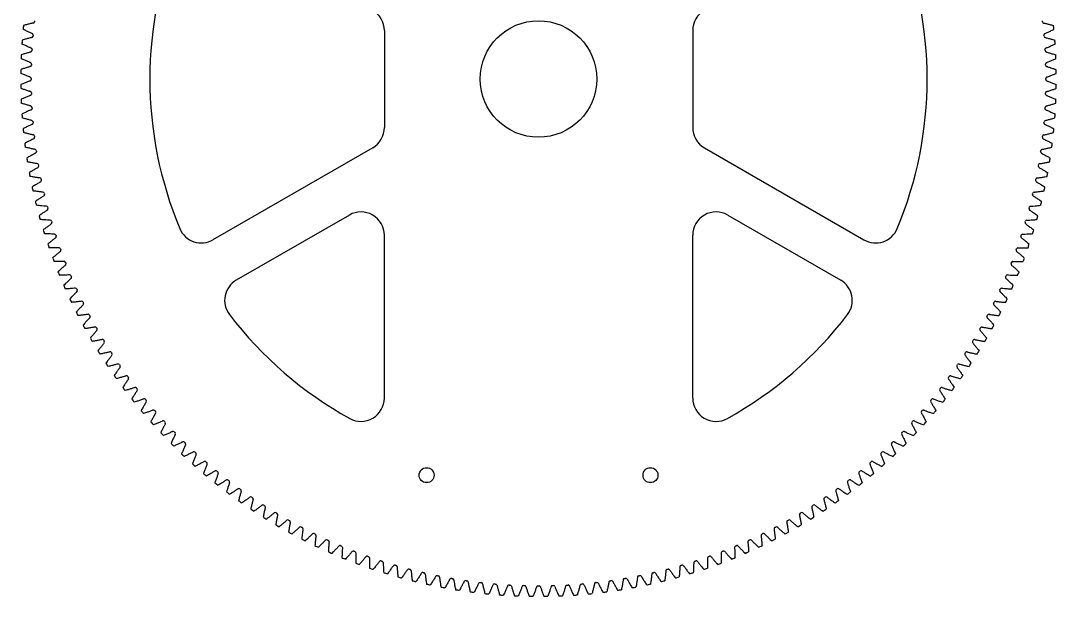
# Model space of a CAD drawing. Extents: x 12 to 499, y -233 to 254.
# Drawn here: x 261.3 to 483.3, y -233.2 to -109.7 of the extents above; entities that cross this region are included whole.
import ezdxf

# ---------------------------------------------------------------- set-up
doc = ezdxf.new("R2010")
doc.units = 0
doc.header["$LTSCALE"] = 12.7
doc.layers.add('VISIBLE', color=7, linetype='CONTINUOUS')

msp = doc.modelspace()

# ---------------------------------------------------------------- linework, layer by layer
at = {"layer": 'VISIBLE'}
for p, q in [((339.26, -111.82), (339.26, -132.66)), ((405.36, -111.82), (405.36, -132.66)), ((336.76, -136.99), (302.53, -156.75)), ((407.86, -136.99), (442.08, -156.75)), ((331.76, -151.42), (307.53, -165.41)), ((412.86, -151.42), (437.08, -165.41)), ((339.26, -190.7), (339.26, -155.75)), ((405.36, -190.7), (405.36, -155.75))]:
    msp.add_line(p, q, dxfattribs=at)
for centre, radius in [((372.31, -122.24), 12.5), ((348.31, -207.24), 1.6), ((396.31, -207.24), 1.6)]:
    msp.add_circle(centre, radius, dxfattribs=at)
for centre, radius, start, end in [((372.31, -122.24), 83.32, 157.3353, 202.6647), ((372.31, -122.24), 83.32, 337.3353, 22.6647), ((334.26, -111.82), 5, 0, 60), ((410.36, -111.82), 5, 120, 180), ((372.31, -122.24), 111, 174.06, 174.4855), ((263.93, -109.92), 0.322, 282.1301, 353.5151), ((372.31, -122.24), 108.75, 173.394, 173.5151), ((372.31, -122.24), 108.75, 6.4849, 6.606), ((480.68, -109.92), 0.322, 186.4849, 257.8699), ((372.31, -122.24), 111, 5.5145, 5.94), ((263.63, -113.02), 0.322, 283.7664, 355.1514), ((263.65, -112.79), 0.322, 355.0304, 66.4154), ((372.31, -122.24), 108.75, 175.0304, 175.1514), ((480.97, -112.79), 0.322, 113.5846, 184.9696), ((372.31, -122.24), 108.75, 4.8486, 4.9696), ((480.99, -113.02), 0.322, 184.8486, 256.2336), ((372.31, -122.24), 111, 175.6963, 176.1219), ((372.31, -122.24), 111, 3.8781, 4.3037), ((372.31, -122.24), 111, 177.3327, 177.7582), ((263.41, -116.13), 0.322, 285.4028, 356.7878), ((263.42, -115.9), 0.322, 356.6667, 68.0518), ((372.31, -122.24), 108.75, 176.6667, 176.7878), ((481.19, -115.9), 0.322, 111.9482, 183.3333), ((372.31, -122.24), 108.75, 3.2122, 3.3333), ((481.21, -116.13), 0.322, 183.2122, 254.5972), ((372.31, -122.24), 111, 2.2418, 2.6673), ((263.28, -119.24), 0.322, 287.0391, 358.4242), ((263.28, -119.01), 0.322, 358.3031, 69.6881), ((372.31, -122.24), 108.75, 178.3031, 178.4242), ((481.33, -119.01), 0.322, 110.3119, 181.6969), ((372.31, -122.24), 108.75, 1.5758, 1.6969), ((481.34, -119.24), 0.322, 181.5758, 252.9609), ((372.31, -122.24), 111, 178.9691, 179.3946), ((263.24, -122.12), 0.322, 359.9395, 71.3245), ((481.38, -122.12), 0.322, 108.6755, 180.0605), ((372.31, -122.24), 111, 0.6054, 1.0309), ((372.31, -122.24), 111, 180.6054, 181.0309), ((263.24, -122.35), 0.322, 288.6755, 0.0605), ((372.31, -122.24), 108.75, 179.9395, 180.0605), ((372.31, -122.24), 108.75, 359.9395, 0.0605), ((481.38, -122.35), 0.322, 179.9395, 251.3245), ((372.31, -122.24), 111, 358.9691, 359.3946), ((263.28, -125.24), 0.322, 1.5758, 72.9609), ((263.28, -125.47), 0.322, 290.3119, 1.6969), ((372.31, -122.24), 108.75, 181.5758, 181.6969), ((372.31, -122.24), 108.75, 358.3031, 358.4242), ((481.33, -125.47), 0.322, 178.3031, 249.6881), ((481.34, -125.24), 0.322, 107.0391, 178.4242), ((372.31, -122.24), 111, 182.2418, 182.6673), ((263.41, -128.35), 0.322, 3.2122, 74.5972), ((263.42, -128.58), 0.322, 291.9482, 3.3333), ((372.31, -122.24), 108.75, 183.2122, 183.3333), ((372.31, -122.24), 108.75, 356.6667, 356.7878), ((481.19, -128.58), 0.322, 176.6667, 248.0518), ((481.21, -128.35), 0.322, 105.4028, 176.7878), ((372.31, -122.24), 111, 357.3327, 357.7582), ((372.31, -122.24), 111, 183.8781, 184.3037), ((372.31, -122.24), 111, 355.6963, 356.1219), ((372.31, -122.24), 111, 185.5145, 185.94), ((263.63, -131.46), 0.322, 4.8486, 76.2336), ((263.65, -131.69), 0.322, 293.5846, 4.9696), ((372.31, -122.24), 108.75, 184.8486, 184.9696), ((334.26, -132.66), 5, 300, 0), ((410.36, -132.66), 5, 180, 240), ((372.31, -122.24), 108.75, 355.0304, 355.1514), ((480.97, -131.69), 0.322, 175.0304, 246.4154), ((480.99, -131.46), 0.322, 103.7664, 175.1514), ((372.31, -122.24), 111, 354.06, 354.4855), ((263.93, -134.56), 0.322, 6.4849, 77.8699), ((263.96, -134.79), 0.322, 295.221, 6.606), ((372.31, -122.24), 108.75, 186.4849, 186.606), ((372.31, -122.24), 108.75, 353.394, 353.5151), ((480.65, -134.79), 0.322, 173.394, 244.779), ((480.68, -134.56), 0.322, 102.1301, 173.5151), ((372.31, -122.24), 111, 187.1509, 187.5764), ((264.33, -137.65), 0.322, 8.1213, 79.5063), ((372.31, -122.24), 108.75, 188.1213, 188.2423), ((372.31, -122.24), 108.75, 351.7577, 351.8787), ((480.28, -137.65), 0.322, 100.4937, 171.8787), ((372.31, -122.24), 111, 352.4236, 352.8491), ((372.31, -122.24), 111, 188.7872, 189.2128), ((264.36, -137.87), 0.322, 296.8573, 8.2423), ((480.25, -137.87), 0.322, 171.7577, 243.1427), ((372.31, -122.24), 111, 350.7872, 351.2128), ((264.81, -140.72), 0.322, 9.7577, 81.1427), ((264.85, -140.95), 0.322, 298.4937, 9.8787), ((372.31, -122.24), 108.75, 189.7577, 189.8787), ((372.31, -122.24), 108.75, 350.1213, 350.2423), ((479.76, -140.95), 0.322, 170.1213, 241.5063), ((479.8, -140.72), 0.322, 98.8573, 170.2423), ((372.31, -122.24), 111, 190.4236, 190.8491), ((265.38, -143.79), 0.322, 11.394, 82.779), ((265.43, -144.01), 0.322, 300.1301, 11.5151), ((372.31, -122.24), 108.75, 191.394, 191.5151), ((479.18, -144.01), 0.322, 168.4849, 239.8699), ((372.31, -122.24), 108.75, 348.4849, 348.606), ((479.23, -143.79), 0.322, 97.221, 168.606), ((372.31, -122.24), 111, 349.1509, 349.5764), ((372.31, -122.24), 111, 192.06, 192.4855), ((266.04, -146.83), 0.322, 13.0304, 84.4154), ((478.57, -146.83), 0.322, 95.5846, 166.9696), ((372.31, -122.24), 111, 347.5145, 347.94), ((372.31, -122.24), 111, 193.6963, 194.1219), ((266.1, -147.05), 0.322, 301.7664, 13.1514), ((372.31, -122.24), 108.75, 193.0304, 193.1514), ((372.31, -122.24), 108.75, 346.8486, 346.9696), ((478.52, -147.05), 0.322, 166.8486, 238.2336), ((372.31, -122.24), 111, 345.8781, 346.3037), ((266.79, -149.85), 0.322, 14.6667, 86.0518), ((266.85, -150.08), 0.322, 303.4028, 14.7878), ((372.31, -122.24), 108.75, 194.6667, 194.7878), ((334.26, -155.75), 5, 0, 120), ((410.36, -155.75), 5, 60, 180), ((477.77, -150.08), 0.322, 165.2122, 236.5972), ((372.31, -122.24), 108.75, 345.2122, 345.3333), ((477.82, -149.85), 0.322, 93.9482, 165.3333), ((372.31, -122.24), 111, 195.3327, 195.7582), ((267.62, -152.86), 0.322, 16.3031, 87.6881), ((267.69, -153.08), 0.322, 305.0391, 16.4242), ((372.31, -122.24), 108.75, 196.3031, 196.4242), ((476.93, -153.08), 0.322, 163.5758, 234.9609), ((372.31, -122.24), 108.75, 343.5758, 343.6969), ((476.99, -152.86), 0.322, 92.3119, 163.6969), ((372.31, -122.24), 111, 344.2418, 344.6673), ((372.31, -122.24), 111, 196.9691, 197.3946), ((300.03, -152.42), 5, 202.6647, 300), ((444.58, -152.42), 5, 240, 337.3353), ((372.31, -122.24), 111, 342.6054, 343.0309), ((268.54, -155.83), 0.322, 17.9395, 89.3245), ((268.61, -156.05), 0.322, 306.6755, 18.0605), ((372.31, -122.24), 108.75, 197.9395, 198.0605), ((476, -156.05), 0.322, 161.9395, 233.3245), ((372.31, -122.24), 108.75, 341.9395, 342.0605), ((476.08, -155.83), 0.322, 90.6755, 162.0605), ((372.31, -122.24), 111, 198.6054, 199.0309), ((269.54, -158.78), 0.322, 19.5758, 90.9609), ((269.62, -159), 0.322, 308.3119, 19.6969), ((372.31, -122.24), 108.75, 199.5758, 199.6969), ((475, -159), 0.322, 160.3031, 231.6881), ((372.31, -122.24), 108.75, 340.3031, 340.4242), ((475.07, -158.78), 0.322, 89.0391, 160.4242), ((372.31, -122.24), 111, 340.9691, 341.3946), ((372.31, -122.24), 111, 200.2418, 200.6673), ((270.63, -161.7), 0.322, 21.2122, 92.5972), ((372.31, -122.24), 108.75, 201.2122, 201.3333), ((270.71, -161.92), 0.322, 309.9482, 21.3333), ((473.91, -161.92), 0.322, 158.6667, 230.0518), ((372.31, -122.24), 108.75, 338.6667, 338.7878), ((473.99, -161.7), 0.322, 87.4028, 158.7878), ((372.31, -122.24), 111, 339.3327, 339.7582), ((372.31, -122.24), 111, 201.8781, 202.3037), ((271.79, -164.59), 0.322, 22.8486, 94.2336), ((472.82, -164.59), 0.322, 85.7664, 157.1514), ((372.31, -122.24), 111, 337.6963, 338.1219), ((372.31, -122.24), 108.75, 202.8486, 202.9696), ((271.88, -164.8), 0.322, 311.5846, 22.9696), ((310.03, -169.74), 5, 120, 217.3353), ((434.58, -169.74), 5, 322.6647, 60), ((472.73, -164.8), 0.322, 157.0304, 228.4154), ((372.31, -122.24), 108.75, 337.0304, 337.1514), ((372.31, -122.24), 111, 203.5145, 203.94), ((273.04, -167.44), 0.322, 24.4849, 95.8699), ((372.31, -122.24), 108.75, 204.4849, 204.606), ((273.14, -167.65), 0.322, 313.221, 24.606), ((471.47, -167.65), 0.322, 155.394, 226.779), ((372.31, -122.24), 108.75, 335.394, 335.5151), ((471.57, -167.44), 0.322, 84.1301, 155.5151), ((372.31, -122.24), 111, 336.06, 336.4855), ((372.31, -122.24), 111, 205.1509, 205.5764), ((274.38, -170.26), 0.322, 26.1213, 97.5063), ((372.31, -122.24), 108.75, 206.1213, 206.2423), ((274.48, -170.47), 0.322, 314.8573, 26.2423), ((470.14, -170.47), 0.322, 153.7577, 225.1427), ((372.31, -122.24), 108.75, 333.7577, 333.8787), ((470.24, -170.26), 0.322, 82.4937, 153.8787), ((372.31, -122.24), 111, 334.4236, 334.8491), ((372.31, -122.24), 111, 206.7872, 207.2128), ((275.79, -173.04), 0.322, 27.7577, 99.1427), ((372.31, -122.24), 108.75, 207.7577, 207.8787), ((275.89, -173.24), 0.322, 316.4937, 27.8787), ((372.31, -122.24), 83.32, 217.3353, 240.9346), ((372.31, -122.24), 83.32, 299.0654, 322.6647), ((468.72, -173.24), 0.322, 152.1213, 223.5063), ((372.31, -122.24), 108.75, 332.1213, 332.2423), ((468.83, -173.04), 0.322, 80.8573, 152.2423), ((372.31, -122.24), 111, 332.7872, 333.2128), ((372.31, -122.24), 111, 208.4236, 208.8491), ((372.31, -122.24), 111, 331.1509, 331.5764), ((277.28, -175.77), 0.322, 29.394, 100.779), ((372.31, -122.24), 108.75, 209.394, 209.5151), ((277.39, -175.97), 0.322, 318.1301, 29.5151), ((467.22, -175.97), 0.322, 150.4849, 221.8699), ((372.31, -122.24), 108.75, 330.4849, 330.606), ((467.34, -175.77), 0.322, 79.221, 150.606), ((372.31, -122.24), 111, 210.06, 210.4855), ((278.84, -178.46), 0.322, 31.0304, 102.4154), ((372.31, -122.24), 108.75, 211.0304, 211.1514), ((278.96, -178.66), 0.322, 319.7664, 31.1514), ((465.65, -178.66), 0.322, 148.8486, 220.2336), ((372.31, -122.24), 108.75, 328.8486, 328.9696), ((465.77, -178.46), 0.322, 77.5846, 148.9696), ((372.31, -122.24), 111, 329.5145, 329.94), ((372.31, -122.24), 111, 211.6963, 212.1219), ((280.49, -181.11), 0.322, 32.6667, 104.0518), ((372.31, -122.24), 108.75, 212.6667, 212.7878), ((280.61, -181.3), 0.322, 321.4028, 32.7878), ((464, -181.3), 0.322, 147.2122, 218.5972), ((372.31, -122.24), 108.75, 327.2122, 327.3333), ((464.13, -181.11), 0.322, 75.9482, 147.3333), ((372.31, -122.24), 111, 327.8781, 328.3037), ((372.31, -122.24), 111, 213.3327, 213.7582), ((282.21, -183.71), 0.322, 34.3031, 105.6881), ((372.31, -122.24), 108.75, 214.3031, 214.4242), ((282.34, -183.9), 0.322, 323.0391, 34.4242), ((462.28, -183.9), 0.322, 145.5758, 216.9609), ((372.31, -122.24), 108.75, 325.5758, 325.6969), ((462.41, -183.71), 0.322, 74.3119, 145.6969), ((372.31, -122.24), 111, 326.2418, 326.6673), ((372.31, -122.24), 111, 214.9691, 215.3946), ((284, -186.25), 0.322, 35.9395, 107.3245), ((372.31, -122.24), 108.75, 215.9395, 216.0605), ((284.13, -186.44), 0.322, 324.6755, 36.0605), ((460.48, -186.44), 0.322, 143.9395, 215.3245), ((372.31, -122.24), 108.75, 323.9395, 324.0605), ((460.62, -186.25), 0.322, 72.6755, 144.0605), ((372.31, -122.24), 111, 324.6054, 325.0309), ((372.31, -122.24), 111, 216.6054, 217.0309), ((285.86, -188.75), 0.322, 37.5758, 108.9609), ((372.31, -122.24), 108.75, 217.5758, 217.6969), ((372.31, -122.24), 108.75, 322.3031, 322.4242), ((458.75, -188.75), 0.322, 71.0391, 142.4242), ((372.31, -122.24), 111, 322.9691, 323.3946), ((286, -188.93), 0.322, 326.3119, 37.6969), ((287.8, -191.19), 0.322, 39.2122, 110.5972), ((334.26, -190.7), 5, 240.9346, 0), ((410.36, -190.7), 5, 180, 299.0654), ((456.82, -191.19), 0.322, 69.4028, 140.7878), ((458.61, -188.93), 0.322, 142.3031, 213.6881), ((372.31, -122.24), 111, 218.2418, 218.6673), ((372.31, -122.24), 108.75, 219.2122, 219.3333), ((287.94, -191.37), 0.322, 327.9482, 39.3333), ((456.67, -191.37), 0.322, 140.6667, 212.0518), ((372.31, -122.24), 108.75, 320.6667, 320.7878), ((372.31, -122.24), 111, 321.3327, 321.7582), ((372.31, -122.24), 111, 219.8781, 220.3037), ((289.8, -193.58), 0.322, 40.8486, 112.2336), ((372.31, -122.24), 108.75, 220.8486, 220.9696), ((289.95, -193.75), 0.322, 329.5846, 40.9696), ((454.66, -193.75), 0.322, 139.0304, 210.4154), ((372.31, -122.24), 108.75, 319.0304, 319.1514), ((454.81, -193.58), 0.322, 67.7664, 139.1514), ((372.31, -122.24), 111, 319.6963, 320.1219), ((372.31, -122.24), 111, 221.5145, 221.94), ((291.87, -195.9), 0.322, 42.4849, 113.8699), ((372.31, -122.24), 108.75, 222.4849, 222.606), ((292.03, -196.07), 0.322, 331.221, 42.606), ((452.59, -196.07), 0.322, 137.394, 208.779), ((372.31, -122.24), 108.75, 317.394, 317.5151), ((452.74, -195.9), 0.322, 66.1301, 137.5151), ((372.31, -122.24), 111, 318.06, 318.4855), ((372.31, -122.24), 111, 223.1509, 223.5764), ((294.01, -198.17), 0.322, 44.1213, 115.5063), ((372.31, -122.24), 108.75, 224.1213, 224.2423), ((294.17, -198.34), 0.322, 332.8573, 44.2423), ((450.45, -198.34), 0.322, 135.7577, 207.1427), ((372.31, -122.24), 108.75, 315.7577, 315.8787), ((450.61, -198.17), 0.322, 64.4937, 135.8787), ((372.31, -122.24), 111, 316.4236, 316.8491), ((372.31, -122.24), 111, 224.7872, 225.2128), ((296.21, -200.38), 0.322, 45.7577, 117.1427), ((372.31, -122.24), 108.75, 225.7577, 225.8787), ((296.37, -200.54), 0.322, 334.4937, 45.8787), ((448.24, -200.54), 0.322, 134.1213, 205.5063), ((372.31, -122.24), 108.75, 314.1213, 314.2423), ((448.41, -200.38), 0.322, 62.8573, 134.2423), ((372.31, -122.24), 111, 314.7872, 315.2128), ((372.31, -122.24), 111, 226.4236, 226.8491), ((298.47, -202.52), 0.322, 47.394, 118.779), ((372.31, -122.24), 108.75, 227.394, 227.5151), ((298.64, -202.67), 0.322, 336.1301, 47.5151), ((445.97, -202.67), 0.322, 132.4849, 203.8699), ((372.31, -122.24), 108.75, 312.4849, 312.606), ((446.14, -202.52), 0.322, 61.221, 132.606), ((372.31, -122.24), 111, 313.1509, 313.5764), ((372.31, -122.24), 111, 228.06, 228.4855), ((300.79, -204.59), 0.322, 49.0304, 120.4154), ((372.31, -122.24), 108.75, 229.0304, 229.1514), ((300.97, -204.74), 0.322, 337.7664, 49.1514), ((303.17, -206.6), 0.322, 50.6667, 122.0518), ((372.31, -122.24), 108.75, 230.6667, 230.7878), ((372.31, -122.24), 108.75, 309.2122, 309.3333), ((441.44, -206.6), 0.322, 57.9482, 129.3333), ((443.65, -204.74), 0.322, 130.8486, 202.2336), ((372.31, -122.24), 108.75, 310.8486, 310.9696), ((443.82, -204.59), 0.322, 59.5846, 130.9696), ((372.31, -122.24), 111, 311.5145, 311.94), ((372.31, -122.24), 111, 229.6963, 230.1219), ((303.35, -206.75), 0.322, 339.4028, 50.7878), ((305.61, -208.54), 0.322, 52.3031, 123.6881), ((372.31, -122.24), 108.75, 232.3031, 232.4242), ((305.79, -208.68), 0.322, 341.0391, 52.4242), ((438.82, -208.68), 0.322, 127.5758, 198.9609), ((372.31, -122.24), 108.75, 307.5758, 307.6969), ((439, -208.54), 0.322, 56.3119, 127.6969), ((441.26, -206.75), 0.322, 129.2122, 200.5972), ((372.31, -122.24), 111, 309.8781, 310.3037), ((372.31, -122.24), 111, 231.3327, 231.7582), ((372.31, -122.24), 111, 232.9691, 233.3946), ((308.1, -210.41), 0.322, 53.9395, 125.3245), ((372.31, -122.24), 108.75, 233.9395, 234.0605), ((308.29, -210.55), 0.322, 342.6755, 54.0605), ((436.32, -210.55), 0.322, 125.9395, 197.3245), ((372.31, -122.24), 108.75, 305.9395, 306.0605), ((436.51, -210.41), 0.322, 54.6755, 126.0605), ((372.31, -122.24), 111, 306.6054, 307.0309), ((372.31, -122.24), 111, 308.2418, 308.6673), ((372.31, -122.24), 111, 234.6054, 235.0309), ((310.65, -212.21), 0.322, 55.5758, 126.9609), ((372.31, -122.24), 108.75, 235.5758, 235.6969), ((310.84, -212.34), 0.322, 344.3119, 55.6969), ((433.78, -212.34), 0.322, 124.3031, 195.6881), ((372.31, -122.24), 108.75, 304.3031, 304.4242), ((433.97, -212.21), 0.322, 53.0391, 124.4242), ((372.31, -122.24), 111, 304.9691, 305.3946), ((372.31, -122.24), 111, 236.2418, 236.6673), ((313.24, -213.93), 0.322, 57.2122, 128.5972), ((372.31, -122.24), 108.75, 237.2122, 237.3333), ((313.44, -214.06), 0.322, 345.9482, 57.3333), ((315.88, -215.58), 0.322, 58.8486, 130.2336), ((372.31, -122.24), 108.75, 238.8486, 238.9696), ((372.31, -122.24), 108.75, 301.0304, 301.1514), ((428.73, -215.58), 0.322, 49.7664, 121.1514), ((431.18, -214.06), 0.322, 122.6667, 194.0518), ((372.31, -122.24), 108.75, 302.6667, 302.7878), ((431.37, -213.93), 0.322, 51.4028, 122.7878), ((372.31, -122.24), 111, 303.3327, 303.7582), ((372.31, -122.24), 111, 237.8781, 238.3037), ((316.08, -215.7), 0.322, 347.5846, 58.9696), ((318.57, -217.15), 0.322, 60.4849, 131.8699), ((372.31, -122.24), 108.75, 240.4849, 240.606), ((318.77, -217.27), 0.322, 349.221, 60.606), ((425.84, -217.27), 0.322, 119.394, 190.779), ((372.31, -122.24), 108.75, 299.394, 299.5151), ((426.04, -217.15), 0.322, 48.1301, 119.5151), ((428.53, -215.7), 0.322, 121.0304, 192.4154), ((372.31, -122.24), 111, 301.6963, 302.1219), ((372.31, -122.24), 111, 239.5145, 239.94), ((372.31, -122.24), 111, 241.1509, 241.5764), ((321.3, -218.65), 0.322, 62.1213, 133.5063), ((372.31, -122.24), 108.75, 242.1213, 242.2423), ((321.51, -218.76), 0.322, 350.8573, 62.2423), ((324.08, -220.07), 0.322, 63.7577, 135.1427), ((420.53, -220.07), 0.322, 44.8573, 116.2423), ((423.11, -218.76), 0.322, 117.7577, 189.1427), ((372.31, -122.24), 108.75, 297.7577, 297.8787), ((423.31, -218.65), 0.322, 46.4937, 117.8787), ((372.31, -122.24), 111, 298.4236, 298.8491), ((372.31, -122.24), 111, 300.06, 300.4855), ((372.31, -122.24), 111, 242.7872, 243.2128), ((372.31, -122.24), 108.75, 243.7577, 243.8787), ((324.29, -220.17), 0.322, 352.4937, 63.8787), ((326.89, -221.4), 0.322, 65.394, 136.779), ((372.31, -122.24), 108.75, 245.394, 245.5151), ((327.1, -221.5), 0.322, 354.1301, 65.5151), ((417.51, -221.5), 0.322, 114.4849, 185.8699), ((372.31, -122.24), 108.75, 294.4849, 294.606), ((417.72, -221.4), 0.322, 43.221, 114.606), ((420.33, -220.17), 0.322, 116.1213, 187.5063), ((372.31, -122.24), 108.75, 296.1213, 296.2423), ((372.31, -122.24), 111, 296.7872, 297.2128), ((372.31, -122.24), 111, 244.4236, 244.8491), ((372.31, -122.24), 111, 246.06, 246.4855), ((329.74, -222.66), 0.322, 67.0304, 138.4154), ((372.31, -122.24), 108.75, 247.0304, 247.1514), ((329.95, -222.75), 0.322, 355.7664, 67.1514), ((332.63, -223.84), 0.322, 68.6667, 140.0518), ((372.31, -122.24), 108.75, 248.6667, 248.7878), ((332.84, -223.92), 0.322, 357.4028, 68.7878), ((411.77, -223.92), 0.322, 111.2122, 182.5972), ((372.31, -122.24), 108.75, 291.2122, 291.3333), ((411.99, -223.84), 0.322, 39.9482, 111.3333), ((414.66, -222.75), 0.322, 112.8486, 184.2336), ((372.31, -122.24), 108.75, 292.8486, 292.9696), ((414.87, -222.66), 0.322, 41.5846, 112.9696), ((372.31, -122.24), 111, 293.5145, 293.94), ((372.31, -122.24), 111, 295.1509, 295.5764), ((372.31, -122.24), 111, 247.6963, 248.1219), ((372.31, -122.24), 111, 249.3327, 249.7582), ((335.54, -224.93), 0.322, 70.3031, 141.6881), ((372.31, -122.24), 108.75, 250.3031, 250.4242), ((335.76, -225), 0.322, 359.0391, 70.4242), ((338.49, -225.94), 0.322, 71.9395, 143.3245), ((372.31, -122.24), 108.75, 251.9395, 252.0605), ((338.71, -226.01), 0.322, 0.6755, 72.0605), ((405.9, -226.01), 0.322, 107.9395, 179.3245), ((372.31, -122.24), 108.75, 287.9395, 288.0605), ((406.12, -225.94), 0.322, 36.6755, 108.0605), ((408.85, -225), 0.322, 109.5758, 180.9609), ((372.31, -122.24), 108.75, 289.5758, 289.6969), ((409.07, -224.93), 0.322, 38.3119, 109.6969), ((372.31, -122.24), 111, 290.2418, 290.6673), ((372.31, -122.24), 111, 291.8781, 292.3037), ((372.31, -122.24), 111, 250.9691, 251.3946), ((372.31, -122.24), 111, 252.6054, 253.0309), ((341.47, -226.86), 0.322, 73.5758, 144.9609), ((372.31, -122.24), 108.75, 253.5758, 253.6969), ((341.69, -226.92), 0.322, 2.3119, 73.6969), ((344.47, -227.7), 0.322, 75.2122, 146.5972), ((372.31, -122.24), 108.75, 255.2122, 255.3333), ((344.69, -227.76), 0.322, 3.9482, 75.3333), ((347.49, -228.45), 0.322, 76.8486, 148.2336), ((372.31, -122.24), 108.75, 256.8486, 256.9696), ((347.71, -228.5), 0.322, 5.5846, 76.9696), ((396.9, -228.5), 0.322, 103.0304, 174.4154), ((372.31, -122.24), 108.75, 283.0304, 283.1514), ((397.12, -228.45), 0.322, 31.7664, 103.1514), ((399.92, -227.76), 0.322, 104.6667, 176.0518), ((372.31, -122.24), 108.75, 284.6667, 284.7878), ((400.15, -227.7), 0.322, 33.4028, 104.7878), ((402.93, -226.92), 0.322, 106.3031, 177.6881), ((372.31, -122.24), 108.75, 286.3031, 286.4242), ((403.15, -226.86), 0.322, 35.0391, 106.4242), ((372.31, -122.24), 111, 286.9691, 287.3946), ((372.31, -122.24), 111, 288.6054, 289.0309), ((372.31, -122.24), 111, 254.2418, 254.6673), ((372.31, -122.24), 111, 255.8781, 256.3037), ((372.31, -122.24), 111, 257.5145, 257.94), ((350.53, -229.11), 0.322, 78.4849, 149.8699), ((372.31, -122.24), 108.75, 258.4849, 258.606), ((350.76, -229.16), 0.322, 7.221, 78.606), ((353.59, -229.69), 0.322, 80.1213, 151.5063), ((372.31, -122.24), 108.75, 260.1213, 260.2423), ((353.82, -229.73), 0.322, 8.8573, 80.2423), ((356.67, -230.18), 0.322, 81.7577, 153.1427), ((372.31, -122.24), 108.75, 261.7577, 261.8787), ((356.9, -230.22), 0.322, 10.4937, 81.8787), ((359.76, -230.59), 0.322, 83.394, 154.779), ((372.31, -122.24), 108.75, 263.394, 263.5151), ((359.99, -230.61), 0.322, 12.1301, 83.5151), ((362.86, -230.9), 0.322, 85.0304, 156.4154), ((372.31, -122.24), 108.75, 265.0304, 265.1514), ((363.09, -230.92), 0.322, 13.7664, 85.1514), ((365.97, -231.12), 0.322, 86.6667, 158.0518), ((372.31, -122.24), 108.75, 266.6667, 266.7878), ((366.2, -231.14), 0.322, 15.4028, 86.7878), ((378.42, -231.14), 0.322, 93.2122, 164.5972), ((372.31, -122.24), 108.75, 273.2122, 273.3333), ((378.65, -231.12), 0.322, 21.9482, 93.3333), ((381.53, -230.92), 0.322, 94.8486, 166.2336), ((372.31, -122.24), 108.75, 274.8486, 274.9696), ((381.76, -230.9), 0.322, 23.5846, 94.9696), ((384.63, -230.61), 0.322, 96.4849, 167.8699), ((372.31, -122.24), 108.75, 276.4849, 276.606), ((384.85, -230.59), 0.322, 25.221, 96.606), ((387.72, -230.22), 0.322, 98.1213, 169.5063), ((372.31, -122.24), 108.75, 278.1213, 278.2423), ((387.94, -230.18), 0.322, 26.8573, 98.2423), ((390.79, -229.73), 0.322, 99.7577, 171.1427), ((372.31, -122.24), 108.75, 279.7577, 279.8787), ((391.02, -229.69), 0.322, 28.4937, 99.8787), ((393.85, -229.16), 0.322, 101.394, 172.779), ((372.31, -122.24), 108.75, 281.394, 281.5151), ((394.08, -229.11), 0.322, 30.1301, 101.5151), ((372.31, -122.24), 111, 282.06, 282.4855), ((372.31, -122.24), 111, 283.6963, 284.1219), ((372.31, -122.24), 111, 285.3327, 285.7582), ((372.31, -122.24), 111, 259.1509, 259.5764), ((372.31, -122.24), 111, 260.7872, 261.2128), ((372.31, -122.24), 111, 262.4236, 262.8491), ((372.31, -122.24), 111, 264.06, 264.4855), ((372.31, -122.24), 111, 265.6963, 266.1219), ((369.08, -231.26), 0.322, 88.3031, 159.6881), ((372.31, -122.24), 108.75, 268.3031, 268.4242), ((369.31, -231.27), 0.322, 17.0391, 88.4242), ((372.19, -231.31), 0.322, 89.9395, 161.3245), ((372.31, -122.24), 108.75, 269.9395, 270.0605), ((372.42, -231.31), 0.322, 18.6755, 90.0605), ((375.31, -231.27), 0.322, 91.5758, 162.9609), ((372.31, -122.24), 108.75, 271.5758, 271.6969), ((375.54, -231.26), 0.322, 20.3119, 91.6969), ((372.31, -122.24), 111, 273.8781, 274.3037), ((372.31, -122.24), 111, 275.5145, 275.94), ((372.31, -122.24), 111, 277.1509, 277.5764), ((372.31, -122.24), 111, 278.7872, 279.2128), ((372.31, -122.24), 111, 280.4236, 280.8491), ((372.31, -122.24), 111, 267.3327, 267.7582), ((372.31, -122.24), 111, 268.9691, 269.3946), ((372.31, -122.24), 111, 270.6054, 271.0309), ((372.31, -122.24), 111, 272.2418, 272.6673)]:
    msp.add_arc(centre, radius, start, end, dxfattribs=at)
for points in [[(264, -110.23), (263.93, -110.25), (263.63, -110.31), (263.08, -110.44), (262.45, -110.6), (262.05, -110.71), (261.9, -110.75)], [(480.61, -110.23), (480.68, -110.25), (480.99, -110.31), (481.54, -110.44), (482.17, -110.6), (482.56, -110.71), (482.71, -110.75)], [(263.77, -112.49), (263.71, -112.46), (263.42, -112.34), (262.91, -112.11), (262.32, -111.82), (261.96, -111.64), (261.82, -111.57)], [(480.84, -112.49), (480.91, -112.46), (481.19, -112.34), (481.7, -112.11), (482.29, -111.82), (482.66, -111.64), (482.79, -111.57)], [(263.54, -115.6), (263.47, -115.57), (263.19, -115.45), (262.67, -115.23), (262.07, -114.97), (261.7, -114.79), (261.56, -114.73)], [(263.7, -113.33), (263.63, -113.35), (263.33, -113.42), (262.79, -113.57), (262.16, -113.74), (261.76, -113.86), (261.62, -113.91)], [(480.91, -113.33), (480.98, -113.35), (481.28, -113.42), (481.83, -113.57), (482.45, -113.74), (482.85, -113.86), (482.99, -113.91)], [(481.07, -115.6), (481.14, -115.57), (481.43, -115.45), (481.95, -115.23), (482.54, -114.97), (482.92, -114.79), (483.05, -114.73)], [(263.49, -116.44), (263.42, -116.46), (263.12, -116.54), (262.58, -116.7), (261.96, -116.89), (261.57, -117.02), (261.43, -117.07)], [(481.12, -116.44), (481.19, -116.46), (481.49, -116.54), (482.03, -116.7), (482.65, -116.89), (483.04, -117.02), (483.19, -117.07)], [(263.37, -119.55), (263.3, -119.57), (263.01, -119.66), (262.47, -119.83), (261.85, -120.04), (261.47, -120.19), (261.32, -120.24)], [(263.39, -118.71), (263.33, -118.68), (263.04, -118.57), (262.51, -118.37), (261.91, -118.12), (261.53, -117.96), (261.39, -117.9)], [(481.22, -118.71), (481.29, -118.68), (481.58, -118.57), (482.1, -118.37), (482.7, -118.12), (483.08, -117.96), (483.22, -117.9)], [(481.24, -119.55), (481.31, -119.57), (481.61, -119.66), (482.15, -119.83), (482.76, -120.04), (483.15, -120.19), (483.29, -120.24)], [(263.34, -121.82), (263.27, -121.79), (262.98, -121.69), (262.44, -121.5), (261.84, -121.27), (261.45, -121.12), (261.31, -121.06)], [(481.28, -121.82), (481.34, -121.79), (481.64, -121.69), (482.17, -121.5), (482.78, -121.27), (483.16, -121.12), (483.3, -121.06)], [(263.34, -122.66), (263.27, -122.68), (262.98, -122.78), (262.44, -122.97), (261.84, -123.2), (261.45, -123.35), (261.31, -123.41)], [(263.37, -124.93), (263.3, -124.91), (263.01, -124.82), (262.47, -124.64), (261.85, -124.43), (261.47, -124.29), (261.32, -124.23)], [(481.24, -124.93), (481.31, -124.91), (481.61, -124.82), (482.15, -124.64), (482.76, -124.43), (483.15, -124.29), (483.29, -124.23)], [(481.28, -122.66), (481.34, -122.68), (481.64, -122.78), (482.17, -122.97), (482.78, -123.2), (483.16, -123.35), (483.3, -123.41)], [(263.39, -125.77), (263.33, -125.79), (263.04, -125.9), (262.51, -126.11), (261.91, -126.35), (261.53, -126.52), (261.39, -126.58)], [(481.22, -125.77), (481.29, -125.79), (481.58, -125.9), (482.1, -126.11), (482.7, -126.35), (483.08, -126.52), (483.22, -126.58)], [(263.49, -128.04), (263.42, -128.02), (263.12, -127.94), (262.58, -127.78), (261.96, -127.58), (261.57, -127.45), (261.43, -127.4)], [(481.12, -128.04), (481.19, -128.02), (481.49, -127.94), (482.03, -127.78), (482.65, -127.58), (483.04, -127.45), (483.19, -127.4)], [(263.54, -128.88), (263.47, -128.9), (263.19, -129.02), (262.67, -129.24), (262.07, -129.51), (261.7, -129.68), (261.56, -129.74)], [(263.7, -131.14), (263.63, -131.13), (263.33, -131.05), (262.79, -130.91), (262.16, -130.73), (261.76, -130.61), (261.62, -130.57)], [(480.91, -131.14), (480.98, -131.13), (481.28, -131.05), (481.83, -130.91), (482.45, -130.73), (482.85, -130.61), (482.99, -130.57)], [(481.07, -128.88), (481.14, -128.9), (481.43, -129.02), (481.95, -129.24), (482.54, -129.51), (482.92, -129.68), (483.05, -129.74)], [(263.77, -131.98), (263.71, -132.01), (263.42, -132.13), (262.91, -132.37), (262.32, -132.65), (261.96, -132.84), (261.82, -132.9)], [(480.84, -131.98), (480.91, -132.01), (481.19, -132.13), (481.7, -132.37), (482.29, -132.65), (482.66, -132.84), (482.79, -132.9)], [(264, -134.24), (263.93, -134.23), (263.63, -134.16), (263.08, -134.03), (262.45, -133.87), (262.05, -133.77), (261.9, -133.72)], [(264.1, -135.08), (264.03, -135.11), (263.75, -135.24), (263.24, -135.49), (262.67, -135.79), (262.3, -135.98), (262.17, -136.06)], [(480.52, -135.08), (480.58, -135.11), (480.86, -135.24), (481.37, -135.49), (481.95, -135.79), (482.31, -135.98), (482.44, -136.06)], [(480.61, -134.24), (480.68, -134.23), (480.99, -134.16), (481.54, -134.03), (482.17, -133.87), (482.56, -133.77), (482.71, -133.72)], [(264.39, -137.33), (264.32, -137.32), (264.01, -137.26), (263.46, -137.15), (262.82, -137.01), (262.42, -136.91), (262.28, -136.87)], [(480.23, -137.33), (480.3, -137.32), (480.6, -137.26), (481.15, -137.15), (481.79, -137.01), (482.19, -136.91), (482.34, -136.87)], [(264.51, -138.16), (264.44, -138.19), (264.17, -138.33), (263.67, -138.6), (263.1, -138.91), (262.74, -139.12), (262.61, -139.19)], [(480.11, -138.16), (480.17, -138.19), (480.45, -138.33), (480.95, -138.6), (481.52, -138.91), (481.87, -139.12), (482, -139.19)], [(264.86, -140.41), (264.79, -140.39), (264.48, -140.35), (263.93, -140.25), (263.29, -140.13), (262.89, -140.04), (262.74, -140.01)], [(265.01, -141.23), (264.94, -141.27), (264.67, -141.42), (264.18, -141.69), (263.62, -142.02), (263.27, -142.24), (263.14, -142.32)], [(479.61, -141.23), (479.67, -141.27), (479.94, -141.42), (480.43, -141.69), (480.99, -142.02), (481.35, -142.24), (481.47, -142.32)], [(479.75, -140.41), (479.82, -140.39), (480.13, -140.35), (480.68, -140.25), (481.32, -140.13), (481.73, -140.04), (481.87, -140.01)], [(265.43, -143.47), (265.35, -143.46), (265.05, -143.42), (264.49, -143.34), (263.85, -143.23), (263.44, -143.16), (263.29, -143.13)], [(265.59, -144.29), (265.53, -144.33), (265.26, -144.48), (264.78, -144.77), (264.23, -145.12), (263.88, -145.35), (263.76, -145.43)], [(479.02, -144.29), (479.08, -144.33), (479.35, -144.48), (479.84, -144.77), (480.39, -145.12), (480.73, -145.35), (480.86, -145.43)], [(479.19, -143.47), (479.26, -143.46), (479.57, -143.42), (480.13, -143.34), (480.77, -143.23), (481.17, -143.16), (481.32, -143.13)], [(266.07, -146.51), (266, -146.5), (265.69, -146.47), (265.13, -146.41), (264.49, -146.32), (264.08, -146.26), (263.93, -146.23)], [(478.54, -146.51), (478.61, -146.5), (478.92, -146.47), (479.48, -146.41), (480.12, -146.32), (480.53, -146.26), (480.68, -146.23)], [(266.27, -147.33), (266.2, -147.37), (265.94, -147.53), (265.47, -147.83), (264.93, -148.2), (264.59, -148.43), (264.46, -148.52)], [(478.35, -147.33), (478.41, -147.37), (478.67, -147.53), (479.15, -147.83), (479.69, -148.2), (480.03, -148.43), (480.15, -148.52)], [(266.81, -149.53), (266.74, -149.53), (266.43, -149.51), (265.87, -149.46), (265.22, -149.39), (264.81, -149.34), (264.66, -149.32)], [(267.02, -150.35), (266.96, -150.39), (266.71, -150.56), (266.24, -150.88), (265.71, -151.25), (265.38, -151.5), (265.26, -151.59)], [(477.59, -150.35), (477.65, -150.39), (477.91, -150.56), (478.37, -150.88), (478.9, -151.25), (479.23, -151.5), (479.36, -151.59)], [(477.8, -149.53), (477.87, -149.53), (478.18, -149.51), (478.75, -149.46), (479.39, -149.39), (479.8, -149.34), (479.95, -149.32)], [(267.63, -152.53), (267.56, -152.53), (267.25, -152.52), (266.69, -152.49), (266.04, -152.44), (265.63, -152.4), (265.48, -152.38)], [(476.98, -152.53), (477.05, -152.53), (477.36, -152.52), (477.93, -152.49), (478.57, -152.44), (478.98, -152.4), (479.14, -152.38)], [(267.87, -153.34), (267.81, -153.38), (267.56, -153.56), (267.1, -153.89), (266.58, -154.28), (266.26, -154.54), (266.14, -154.63)], [(476.74, -153.34), (476.8, -153.38), (477.06, -153.56), (477.51, -153.89), (478.03, -154.28), (478.36, -154.54), (478.47, -154.63)], [(268.54, -155.51), (268.47, -155.51), (268.16, -155.51), (267.6, -155.49), (266.95, -155.46), (266.53, -155.43), (266.38, -155.42)], [(268.8, -156.31), (268.74, -156.35), (268.5, -156.54), (268.05, -156.88), (267.54, -157.29), (267.22, -157.55), (267.11, -157.65)], [(475.81, -156.31), (475.87, -156.35), (476.12, -156.54), (476.57, -156.88), (477.07, -157.29), (477.39, -157.55), (477.51, -157.65)], [(476.07, -155.51), (476.14, -155.51), (476.45, -155.51), (477.02, -155.49), (477.67, -155.46), (478.08, -155.43), (478.23, -155.42)], [(269.53, -158.46), (269.46, -158.46), (269.15, -158.47), (268.59, -158.47), (267.94, -158.45), (267.53, -158.44), (267.37, -158.43)], [(269.82, -159.25), (269.76, -159.3), (269.52, -159.49), (269.08, -159.85), (268.58, -160.27), (268.28, -160.54), (268.16, -160.64)], [(474.8, -159.25), (474.85, -159.3), (475.1, -159.49), (475.53, -159.85), (476.03, -160.27), (476.34, -160.54), (476.45, -160.64)], [(475.08, -158.46), (475.15, -158.46), (475.46, -158.47), (476.03, -158.47), (476.68, -158.45), (477.09, -158.44), (477.24, -158.43)], [(270.61, -161.38), (270.54, -161.38), (270.23, -161.4), (269.66, -161.41), (269.01, -161.42), (268.6, -161.42), (268.45, -161.41)], [(474, -161.38), (474.08, -161.38), (474.39, -161.4), (474.95, -161.41), (475.6, -161.42), (476.01, -161.42), (476.16, -161.41)], [(270.92, -162.16), (270.86, -162.21), (270.62, -162.41), (270.2, -162.78), (269.71, -163.21), (269.41, -163.5), (269.3, -163.6)], [(271.77, -164.27), (271.7, -164.27), (271.39, -164.3), (270.82, -164.33), (270.18, -164.35), (269.76, -164.36), (269.61, -164.36)], [(472.84, -164.27), (472.92, -164.27), (473.23, -164.3), (473.79, -164.33), (474.44, -164.35), (474.85, -164.36), (475, -164.36)], [(473.7, -162.16), (473.75, -162.21), (473.99, -162.41), (474.42, -162.78), (474.9, -163.21), (475.2, -163.5), (475.31, -163.6)], [(272.1, -165.04), (272.04, -165.09), (271.81, -165.3), (271.4, -165.68), (270.92, -166.13), (270.63, -166.42), (270.52, -166.52)], [(472.52, -165.04), (472.57, -165.09), (472.8, -165.3), (473.22, -165.68), (473.69, -166.13), (473.98, -166.42), (474.09, -166.52)], [(273.01, -167.12), (272.94, -167.13), (272.63, -167.16), (272.07, -167.21), (271.42, -167.25), (271.01, -167.27), (270.86, -167.28)], [(273.36, -167.89), (273.31, -167.94), (273.08, -168.15), (272.68, -168.54), (272.22, -169), (271.93, -169.3), (271.83, -169.41)], [(471.25, -167.89), (471.31, -167.94), (471.53, -168.15), (471.94, -168.54), (472.39, -169), (472.68, -169.3), (472.78, -169.41)], [(471.6, -167.12), (471.68, -167.13), (471.98, -167.16), (472.55, -167.21), (473.19, -167.25), (473.61, -167.27), (473.76, -167.28)], [(274.33, -169.94), (274.26, -169.95), (273.95, -169.99), (273.39, -170.05), (272.75, -170.12), (272.34, -170.15), (272.18, -170.16)], [(274.7, -170.69), (274.65, -170.75), (274.43, -170.96), (274.04, -171.37), (273.6, -171.84), (273.32, -172.15), (273.22, -172.26)], [(469.91, -170.69), (469.96, -170.75), (470.18, -170.96), (470.57, -171.37), (471.02, -171.84), (471.29, -172.15), (471.39, -172.26)], [(470.28, -169.94), (470.35, -169.95), (470.66, -169.99), (471.22, -170.05), (471.87, -170.12), (472.28, -170.15), (472.43, -170.16)], [(275.74, -172.72), (275.66, -172.73), (275.36, -172.78), (274.8, -172.86), (274.15, -172.94), (273.74, -172.98), (273.59, -173)], [(468.88, -172.72), (468.95, -172.73), (469.26, -172.78), (469.81, -172.86), (470.46, -172.94), (470.87, -172.98), (471.02, -173)], [(276.13, -173.46), (276.08, -173.51), (275.86, -173.74), (275.48, -174.15), (275.05, -174.64), (274.79, -174.96), (274.69, -175.07)], [(468.49, -173.46), (468.54, -173.51), (468.75, -173.74), (469.13, -174.15), (469.56, -174.64), (469.83, -174.96), (469.93, -175.07)], [(277.22, -175.46), (277.14, -175.47), (276.84, -175.53), (276.28, -175.62), (275.64, -175.72), (275.23, -175.78), (275.08, -175.8)], [(277.63, -176.19), (277.58, -176.24), (277.37, -176.47), (277.01, -176.9), (276.59, -177.4), (276.33, -177.72), (276.24, -177.84)], [(466.98, -176.19), (467.03, -176.24), (467.24, -176.47), (467.61, -176.9), (468.02, -177.4), (468.28, -177.72), (468.38, -177.84)], [(467.4, -175.46), (467.47, -175.47), (467.77, -175.53), (468.33, -175.62), (468.97, -175.72), (469.38, -175.78), (469.53, -175.8)], [(278.77, -178.15), (278.7, -178.16), (278.4, -178.23), (277.85, -178.34), (277.21, -178.46), (276.8, -178.53), (276.65, -178.55)], [(279.21, -178.87), (279.16, -178.92), (278.96, -179.16), (278.61, -179.6), (278.2, -180.11), (277.95, -180.44), (277.86, -180.56)], [(465.41, -178.87), (465.45, -178.92), (465.65, -179.16), (466.01, -179.6), (466.41, -180.11), (466.66, -180.44), (466.75, -180.56)], [(465.84, -178.15), (465.91, -178.16), (466.21, -178.23), (466.77, -178.34), (467.4, -178.46), (467.81, -178.53), (467.96, -178.55)], [(280.41, -180.8), (280.34, -180.81), (280.04, -180.89), (279.49, -181.02), (278.85, -181.15), (278.45, -181.23), (278.3, -181.26)], [(280.86, -181.5), (280.82, -181.56), (280.63, -181.8), (280.28, -182.25), (279.89, -182.77), (279.65, -183.11), (279.57, -183.23)], [(463.75, -181.5), (463.8, -181.56), (463.99, -181.8), (464.33, -182.25), (464.72, -182.77), (464.96, -183.11), (465.05, -183.23)], [(464.2, -180.8), (464.27, -180.81), (464.58, -180.89), (465.12, -181.02), (465.76, -181.15), (466.17, -181.23), (466.31, -181.26)], [(282.12, -183.4), (282.05, -183.42), (281.75, -183.5), (281.21, -183.64), (280.57, -183.8), (280.17, -183.89), (280.02, -183.92)], [(282.59, -184.09), (282.55, -184.15), (282.36, -184.4), (282.03, -184.85), (281.66, -185.39), (281.43, -185.73), (281.35, -185.86)], [(462.02, -184.09), (462.06, -184.15), (462.25, -184.4), (462.58, -184.85), (462.95, -185.39), (463.18, -185.73), (463.27, -185.86)], [(462.49, -183.4), (462.56, -183.42), (462.86, -183.5), (463.41, -183.64), (464.04, -183.8), (464.44, -183.89), (464.59, -183.92)], [(283.9, -185.95), (283.83, -185.97), (283.54, -186.06), (283, -186.22), (282.37, -186.39), (281.97, -186.49), (281.82, -186.53)], [(460.71, -185.95), (460.78, -185.97), (461.08, -186.06), (461.62, -186.22), (462.24, -186.39), (462.64, -186.49), (462.79, -186.53)], [(284.4, -186.63), (284.35, -186.69), (284.18, -186.94), (283.86, -187.41), (283.5, -187.95), (283.28, -188.3), (283.2, -188.43)], [(285.76, -188.45), (285.69, -188.47), (285.4, -188.57), (284.86, -188.74), (284.24, -188.93), (283.84, -189.05), (283.69, -189.09)], [(458.86, -188.45), (458.92, -188.47), (459.22, -188.57), (459.75, -188.74), (460.38, -188.93), (460.77, -189.05), (460.92, -189.09)], [(460.22, -186.63), (460.26, -186.69), (460.44, -186.94), (460.76, -187.41), (461.11, -187.95), (461.33, -188.3), (461.41, -188.43)], [(286.27, -189.11), (286.23, -189.17), (286.06, -189.43), (285.75, -189.9), (285.41, -190.46), (285.2, -190.81), (285.13, -190.94)], [(287.68, -190.89), (287.62, -190.92), (287.33, -191.02), (286.79, -191.21), (286.18, -191.42), (285.78, -191.54), (285.64, -191.59)], [(456.93, -190.89), (457, -190.92), (457.29, -191.02), (457.82, -191.21), (458.44, -191.42), (458.83, -191.54), (458.97, -191.59)], [(458.34, -189.11), (458.38, -189.17), (458.55, -189.43), (458.86, -189.9), (459.2, -190.46), (459.41, -190.81), (459.49, -190.94)], [(288.22, -191.54), (288.18, -191.6), (288.01, -191.87), (287.72, -192.35), (287.4, -192.91), (287.2, -193.27), (287.12, -193.41)], [(456.4, -191.54), (456.44, -191.6), (456.6, -191.87), (456.89, -192.35), (457.22, -192.91), (457.42, -193.27), (457.49, -193.41)], [(289.68, -193.28), (289.61, -193.31), (289.32, -193.42), (288.8, -193.63), (288.19, -193.85), (287.8, -193.99), (287.66, -194.04)], [(290.23, -193.91), (290.19, -193.98), (290.04, -194.24), (289.76, -194.74), (289.45, -195.31), (289.26, -195.67), (289.19, -195.81)], [(454.38, -193.91), (454.42, -193.98), (454.58, -194.24), (454.86, -194.74), (455.16, -195.31), (455.35, -195.67), (455.42, -195.81)], [(454.93, -193.28), (455, -193.31), (455.29, -193.42), (455.82, -193.63), (456.42, -193.85), (456.81, -193.99), (456.96, -194.04)], [(291.74, -195.61), (291.67, -195.64), (291.39, -195.76), (290.87, -195.98), (290.27, -196.23), (289.88, -196.37), (289.74, -196.42)], [(292.31, -196.23), (292.27, -196.29), (292.13, -196.56), (291.86, -197.06), (291.57, -197.64), (291.39, -198.02), (291.33, -198.15)], [(452.3, -196.23), (452.34, -196.29), (452.49, -196.56), (452.75, -197.06), (453.04, -197.64), (453.22, -198.02), (453.29, -198.15)], [(452.87, -195.61), (452.94, -195.64), (453.22, -195.76), (453.74, -195.98), (454.35, -196.23), (454.73, -196.37), (454.87, -196.42)], [(293.87, -197.88), (293.8, -197.91), (293.52, -198.04), (293.01, -198.28), (292.41, -198.54), (292.03, -198.69), (291.89, -198.75)], [(294.45, -198.48), (294.42, -198.55), (294.28, -198.82), (294.03, -199.33), (293.76, -199.92), (293.59, -200.3), (293.53, -200.43)], [(450.16, -198.48), (450.19, -198.55), (450.33, -198.82), (450.58, -199.33), (450.86, -199.92), (451.03, -200.3), (451.09, -200.43)], [(450.74, -197.88), (450.81, -197.91), (451.09, -198.04), (451.6, -198.28), (452.2, -198.54), (452.58, -198.69), (452.72, -198.75)], [(296.06, -200.09), (296, -200.12), (295.72, -200.26), (295.21, -200.51), (294.63, -200.79), (294.25, -200.96), (294.11, -201.02)], [(296.66, -200.68), (296.63, -200.74), (296.5, -201.02), (296.27, -201.53), (296.01, -202.13), (295.85, -202.51), (295.79, -202.65)], [(447.95, -200.68), (447.98, -200.74), (448.11, -201.02), (448.35, -201.53), (448.61, -202.13), (448.76, -202.51), (448.82, -202.65)], [(448.55, -200.09), (448.62, -200.12), (448.89, -200.26), (449.4, -200.51), (449.99, -200.79), (450.36, -200.96), (450.5, -201.02)], [(298.32, -202.24), (298.25, -202.27), (297.98, -202.42), (297.48, -202.68), (296.9, -202.97), (296.53, -203.15), (296.39, -203.22)], [(298.93, -202.8), (298.9, -202.87), (298.78, -203.15), (298.56, -203.67), (298.32, -204.28), (298.17, -204.66), (298.12, -204.8)], [(445.68, -202.8), (445.71, -202.87), (445.83, -203.15), (446.05, -203.67), (446.29, -204.28), (446.44, -204.66), (446.49, -204.8)], [(446.3, -202.24), (446.36, -202.27), (446.63, -202.42), (447.13, -202.68), (447.71, -202.97), (448.08, -203.15), (448.22, -203.22)], [(300.63, -204.32), (300.57, -204.35), (300.3, -204.51), (299.81, -204.79), (299.24, -205.09), (298.87, -205.28), (298.73, -205.35)], [(301.26, -204.87), (301.24, -204.93), (301.12, -205.22), (300.92, -205.75), (300.69, -206.36), (300.56, -206.75), (300.51, -206.89)], [(303, -206.33), (302.94, -206.37), (302.68, -206.53), (302.2, -206.82), (301.63, -207.15), (301.27, -207.35), (301.14, -207.42)], [(441.61, -206.33), (441.67, -206.37), (441.94, -206.53), (442.42, -206.82), (442.98, -207.15), (443.34, -207.35), (443.48, -207.42)], [(443.35, -204.87), (443.38, -204.93), (443.49, -205.22), (443.7, -205.75), (443.92, -206.36), (444.06, -206.75), (444.11, -206.89)], [(443.98, -204.32), (444.05, -204.35), (444.31, -204.51), (444.81, -204.79), (445.38, -205.09), (445.74, -205.28), (445.88, -205.35)], [(303.65, -206.86), (303.63, -206.93), (303.52, -207.22), (303.33, -207.75), (303.12, -208.37), (303, -208.76), (302.95, -208.9)], [(305.43, -208.27), (305.37, -208.31), (305.11, -208.48), (304.64, -208.79), (304.09, -209.13), (303.73, -209.34), (303.6, -209.42)], [(439.18, -208.27), (439.24, -208.31), (439.5, -208.48), (439.97, -208.79), (440.53, -209.13), (440.88, -209.34), (441.01, -209.42)], [(440.96, -206.86), (440.99, -206.93), (441.09, -207.22), (441.28, -207.75), (441.49, -208.37), (441.61, -208.76), (441.66, -208.9)], [(306.1, -208.79), (306.07, -208.86), (305.97, -209.15), (305.8, -209.69), (305.61, -210.31), (305.5, -210.7), (305.46, -210.85)], [(307.92, -210.15), (307.86, -210.19), (307.6, -210.37), (307.14, -210.69), (306.6, -211.04), (306.25, -211.26), (306.12, -211.34)], [(308.6, -210.64), (308.57, -210.71), (308.48, -211.01), (308.32, -211.55), (308.15, -212.18), (308.05, -212.58), (308.02, -212.72)], [(436.02, -210.64), (436.04, -210.71), (436.13, -211.01), (436.29, -211.55), (436.46, -212.18), (436.56, -212.58), (436.6, -212.72)], [(436.7, -210.15), (436.76, -210.19), (437.01, -210.37), (437.48, -210.69), (438.02, -211.04), (438.37, -211.26), (438.5, -211.34)], [(438.52, -208.79), (438.54, -208.86), (438.64, -209.15), (438.81, -209.69), (439, -210.31), (439.12, -210.7), (439.16, -210.85)], [(310.45, -211.95), (310.4, -211.99), (310.15, -212.18), (309.69, -212.51), (309.16, -212.88), (308.82, -213.11), (308.69, -213.2)], [(311.15, -212.43), (311.13, -212.5), (311.04, -212.79), (310.9, -213.34), (310.75, -213.97), (310.66, -214.37), (310.63, -214.52)], [(433.47, -212.43), (433.49, -212.5), (433.57, -212.79), (433.71, -213.34), (433.87, -213.97), (433.96, -214.37), (433.99, -214.52)], [(434.16, -211.95), (434.22, -211.99), (434.47, -212.18), (434.92, -212.51), (435.46, -212.88), (435.8, -213.11), (435.92, -213.2)], [(313.04, -213.68), (312.98, -213.73), (312.74, -213.92), (312.29, -214.26), (311.77, -214.65), (311.44, -214.89), (311.31, -214.98)], [(313.75, -214.13), (313.73, -214.21), (313.66, -214.51), (313.53, -215.06), (313.39, -215.69), (313.31, -216.1), (313.29, -216.25)], [(430.87, -214.13), (430.88, -214.21), (430.96, -214.51), (431.09, -215.06), (431.22, -215.69), (431.3, -216.1), (431.33, -216.25)], [(431.57, -213.68), (431.63, -213.73), (431.87, -213.92), (432.32, -214.26), (432.84, -214.65), (433.18, -214.89), (433.3, -214.98)], [(315.68, -215.34), (315.62, -215.38), (315.38, -215.58), (314.95, -215.94), (314.44, -216.34), (314.11, -216.59), (313.99, -216.68)], [(316.4, -215.77), (316.38, -215.84), (316.31, -216.14), (316.2, -216.7), (316.08, -217.34), (316.02, -217.74), (315.99, -217.89)], [(318.36, -216.91), (318.3, -216.96), (318.07, -217.17), (317.65, -217.54), (317.15, -217.96), (316.83, -218.21), (316.71, -218.31)], [(319.09, -217.33), (319.08, -217.4), (319.02, -217.7), (318.92, -218.26), (318.82, -218.9), (318.77, -219.31), (318.75, -219.46)], [(425.52, -217.33), (425.54, -217.4), (425.6, -217.7), (425.69, -218.26), (425.79, -218.9), (425.85, -219.31), (425.86, -219.46)], [(426.26, -216.91), (426.31, -216.96), (426.54, -217.17), (426.97, -217.54), (427.47, -217.96), (427.79, -218.21), (427.91, -218.31)], [(428.22, -215.77), (428.23, -215.84), (428.3, -216.14), (428.41, -216.7), (428.53, -217.34), (428.6, -217.74), (428.62, -217.89)], [(428.94, -215.34), (428.99, -215.38), (429.23, -215.58), (429.67, -215.94), (430.18, -216.34), (430.51, -216.59), (430.63, -216.68)], [(321.08, -218.42), (321.03, -218.47), (320.81, -218.68), (320.39, -219.06), (319.9, -219.49), (319.59, -219.76), (319.47, -219.86)], [(321.83, -218.81), (321.81, -218.88), (321.77, -219.19), (321.69, -219.75), (321.61, -220.39), (321.56, -220.8), (321.55, -220.95)], [(422.79, -218.81), (422.8, -218.88), (422.85, -219.19), (422.93, -219.75), (423.01, -220.39), (423.05, -220.8), (423.07, -220.95)], [(423.53, -218.42), (423.58, -218.47), (423.81, -218.68), (424.22, -219.06), (424.71, -219.49), (425.03, -219.76), (425.14, -219.86)], [(323.85, -219.84), (323.8, -219.89), (323.58, -220.11), (323.18, -220.5), (322.7, -220.95), (322.39, -221.22), (322.28, -221.33)], [(324.6, -220.21), (324.59, -220.28), (324.56, -220.59), (324.49, -221.15), (324.43, -221.8), (324.4, -222.21), (324.39, -222.36)], [(326.66, -221.18), (326.61, -221.24), (326.39, -221.46), (326, -221.87), (325.54, -222.32), (325.24, -222.61), (325.13, -222.71)], [(327.42, -221.53), (327.41, -221.61), (327.38, -221.91), (327.34, -222.48), (327.29, -223.12), (327.27, -223.54), (327.27, -223.69)], [(417.19, -221.53), (417.2, -221.61), (417.23, -221.91), (417.28, -222.48), (417.32, -223.12), (417.34, -223.54), (417.35, -223.69)], [(417.96, -221.18), (418.01, -221.24), (418.22, -221.46), (418.61, -221.87), (419.07, -222.32), (419.37, -222.61), (419.48, -222.71)], [(420.01, -220.21), (420.02, -220.28), (420.06, -220.59), (420.12, -221.15), (420.18, -221.8), (420.22, -222.21), (420.23, -222.36)], [(420.76, -219.84), (420.81, -219.89), (421.03, -220.11), (421.44, -220.5), (421.91, -220.95), (422.22, -221.22), (422.33, -221.33)], [(329.5, -222.45), (329.45, -222.5), (329.25, -222.73), (328.87, -223.15), (328.42, -223.62), (328.13, -223.91), (328.02, -224.02)], [(330.28, -222.77), (330.27, -222.85), (330.25, -223.16), (330.22, -223.72), (330.19, -224.37), (330.18, -224.78), (330.18, -224.93)], [(332.38, -223.63), (332.33, -223.68), (332.13, -223.92), (331.76, -224.35), (331.33, -224.83), (331.05, -225.13), (330.94, -225.24)], [(333.16, -223.93), (333.16, -224.01), (333.15, -224.32), (333.13, -224.88), (333.12, -225.53), (333.13, -225.94), (333.13, -226.09)], [(411.45, -223.93), (411.45, -224.01), (411.47, -224.32), (411.48, -224.88), (411.49, -225.53), (411.49, -225.94), (411.48, -226.09)], [(412.23, -223.63), (412.28, -223.68), (412.48, -223.92), (412.85, -224.35), (413.28, -224.83), (413.57, -225.13), (413.67, -225.24)], [(414.34, -222.77), (414.34, -222.85), (414.37, -223.16), (414.4, -223.72), (414.42, -224.37), (414.43, -224.78), (414.43, -224.93)], [(415.11, -222.45), (415.16, -222.5), (415.37, -222.73), (415.75, -223.15), (416.2, -223.62), (416.49, -223.91), (416.59, -224.02)], [(335.29, -224.73), (335.25, -224.78), (335.05, -225.03), (334.7, -225.46), (334.28, -225.96), (334, -226.27), (333.9, -226.38)], [(336.08, -225.01), (336.08, -225.08), (336.08, -225.39), (336.08, -225.96), (336.09, -226.61), (336.11, -227.02), (336.11, -227.17)], [(338.23, -225.74), (338.19, -225.8), (338, -226.05), (337.66, -226.5), (337.25, -227), (336.99, -227.32), (336.89, -227.44)], [(339.03, -226), (339.03, -226.08), (339.04, -226.39), (339.05, -226.95), (339.09, -227.6), (339.11, -228.01), (339.12, -228.16)], [(405.58, -226), (405.58, -226.08), (405.57, -226.39), (405.56, -226.95), (405.53, -227.6), (405.5, -228.01), (405.49, -228.16)], [(406.38, -225.74), (406.42, -225.8), (406.61, -226.05), (406.95, -226.5), (407.36, -227), (407.62, -227.32), (407.72, -227.44)], [(408.53, -225.01), (408.53, -225.08), (408.54, -225.39), (408.54, -225.96), (408.52, -226.61), (408.51, -227.02), (408.5, -227.17)], [(409.32, -224.73), (409.37, -224.78), (409.56, -225.03), (409.92, -225.46), (410.34, -225.96), (410.61, -226.27), (410.71, -226.38)], [(341.2, -226.67), (341.16, -226.73), (340.98, -226.99), (340.65, -227.44), (340.26, -227.96), (340.01, -228.29), (339.91, -228.4)], [(342.01, -226.91), (342.01, -226.98), (342.03, -227.29), (342.06, -227.86), (342.11, -228.5), (342.15, -228.91), (342.16, -229.07)], [(344.2, -227.52), (344.16, -227.58), (343.99, -227.84), (343.67, -228.3), (343.29, -228.83), (343.05, -229.16), (342.96, -229.29)], [(345.01, -227.73), (345.02, -227.81), (345.04, -228.11), (345.09, -228.68), (345.15, -229.32), (345.21, -229.73), (345.22, -229.88)], [(347.22, -228.28), (347.18, -228.34), (347.01, -228.6), (346.71, -229.08), (346.35, -229.62), (346.11, -229.96), (346.02, -230.08)], [(348.03, -228.47), (348.04, -228.54), (348.07, -228.85), (348.14, -229.41), (348.22, -230.05), (348.29, -230.46), (348.31, -230.61)], [(396.58, -228.47), (396.57, -228.54), (396.54, -228.85), (396.48, -229.41), (396.39, -230.05), (396.33, -230.46), (396.3, -230.61)], [(397.4, -228.28), (397.44, -228.34), (397.6, -228.6), (397.9, -229.08), (398.27, -229.62), (398.5, -229.96), (398.59, -230.08)], [(399.6, -227.73), (399.6, -227.81), (399.58, -228.11), (399.53, -228.68), (399.46, -229.32), (399.41, -229.73), (399.39, -229.88)], [(400.41, -227.52), (400.45, -227.58), (400.63, -227.84), (400.94, -228.3), (401.32, -228.83), (401.57, -229.16), (401.66, -229.29)], [(402.6, -226.91), (402.6, -226.98), (402.59, -227.29), (402.56, -227.86), (402.51, -228.5), (402.47, -228.91), (402.45, -229.07)], [(403.41, -226.67), (403.45, -226.73), (403.63, -226.99), (403.96, -227.44), (404.35, -227.96), (404.61, -228.29), (404.7, -228.4)], [(350.25, -228.95), (350.22, -229.02), (350.06, -229.28), (349.77, -229.77), (349.43, -230.32), (349.2, -230.66), (349.12, -230.79)], [(351.08, -229.12), (351.09, -229.19), (351.13, -229.5), (351.21, -230.06), (351.31, -230.7), (351.39, -231.1), (351.41, -231.25)], [(353.31, -229.54), (353.28, -229.6), (353.13, -229.87), (352.85, -230.37), (352.52, -230.93), (352.3, -231.28), (352.22, -231.41)], [(354.14, -229.68), (354.15, -229.75), (354.2, -230.06), (354.3, -230.62), (354.42, -231.25), (354.5, -231.66), (354.54, -231.81)], [(356.38, -230.04), (356.35, -230.1), (356.21, -230.38), (355.95, -230.88), (355.63, -231.45), (355.43, -231.8), (355.35, -231.93)], [(357.21, -230.16), (357.23, -230.23), (357.29, -230.53), (357.4, -231.09), (357.54, -231.72), (357.64, -232.12), (357.67, -232.27)], [(359.47, -230.45), (359.44, -230.51), (359.3, -230.79), (359.06, -231.3), (358.76, -231.88), (358.56, -232.24), (358.49, -232.37)], [(360.3, -230.54), (360.32, -230.61), (360.38, -230.92), (360.51, -231.47), (360.67, -232.1), (360.78, -232.5), (360.82, -232.64)], [(362.56, -230.77), (362.53, -230.84), (362.41, -231.12), (362.18, -231.63), (361.89, -232.22), (361.71, -232.59), (361.64, -232.72)], [(363.4, -230.84), (363.42, -230.91), (363.49, -231.21), (363.64, -231.76), (363.81, -232.38), (363.93, -232.78), (363.98, -232.92)], [(381.21, -230.84), (381.2, -230.91), (381.12, -231.21), (380.98, -231.76), (380.8, -232.38), (380.68, -232.78), (380.64, -232.92)], [(382.05, -230.77), (382.08, -230.84), (382.2, -231.12), (382.44, -231.63), (382.72, -232.22), (382.9, -232.59), (382.97, -232.72)], [(384.31, -230.54), (384.3, -230.61), (384.23, -230.92), (384.1, -231.47), (383.94, -232.1), (383.83, -232.5), (383.79, -232.64)], [(385.15, -230.45), (385.18, -230.51), (385.31, -230.79), (385.56, -231.3), (385.86, -231.88), (386.05, -232.24), (386.12, -232.37)], [(387.4, -230.16), (387.39, -230.23), (387.33, -230.53), (387.22, -231.09), (387.08, -231.72), (386.98, -232.12), (386.94, -232.27)], [(388.23, -230.04), (388.26, -230.1), (388.4, -230.38), (388.67, -230.88), (388.98, -231.45), (389.19, -231.8), (389.26, -231.93)], [(390.47, -229.68), (390.46, -229.75), (390.41, -230.06), (390.32, -230.62), (390.2, -231.25), (390.11, -231.66), (390.08, -231.81)], [(391.3, -229.54), (391.34, -229.6), (391.49, -229.87), (391.76, -230.37), (392.09, -230.93), (392.31, -231.28), (392.39, -231.41)], [(393.54, -229.12), (393.53, -229.19), (393.49, -229.5), (393.41, -230.06), (393.3, -230.7), (393.23, -231.1), (393.2, -231.25)], [(394.36, -228.95), (394.4, -229.02), (394.55, -229.28), (394.84, -229.77), (395.19, -230.32), (395.41, -230.66), (395.5, -230.79)], [(365.67, -231), (365.64, -231.07), (365.52, -231.36), (365.3, -231.88), (365.04, -232.47), (364.86, -232.85), (364.8, -232.98)], [(366.51, -231.05), (366.52, -231.12), (366.61, -231.42), (366.77, -231.96), (366.96, -232.58), (367.09, -232.97), (367.14, -233.12)], [(368.78, -231.15), (368.75, -231.22), (368.64, -231.51), (368.44, -232.03), (368.19, -232.63), (368.03, -233.01), (367.96, -233.15)], [(369.61, -231.17), (369.64, -231.24), (369.73, -231.54), (369.9, -232.08), (370.11, -232.69), (370.26, -233.08), (370.31, -233.22)], [(371.89, -231.21), (371.86, -231.28), (371.76, -231.57), (371.57, -232.1), (371.34, -232.71), (371.19, -233.09), (371.13, -233.23)], [(372.73, -231.21), (372.75, -231.28), (372.85, -231.57), (373.04, -232.1), (373.27, -232.71), (373.42, -233.09), (373.48, -233.23)], [(375, -231.17), (374.98, -231.24), (374.89, -231.54), (374.71, -232.08), (374.5, -232.69), (374.36, -233.08), (374.3, -233.22)], [(375.84, -231.15), (375.86, -231.22), (375.97, -231.51), (376.18, -232.03), (376.42, -232.63), (376.59, -233.01), (376.65, -233.15)], [(378.11, -231.05), (378.09, -231.12), (378.01, -231.42), (377.85, -231.96), (377.65, -232.58), (377.52, -232.97), (377.47, -233.12)], [(378.95, -231), (378.97, -231.07), (379.09, -231.36), (379.31, -231.88), (379.57, -232.47), (379.75, -232.85), (379.81, -232.98)]]:
    msp.add_open_spline(points, degree=3, knots=[0.7621961, 0.7621961, 0.7621961, 0.7621961, 0.7838585, 0.8539485, 0.9260132, 0.9677248, 0.9677248, 0.9677248, 0.9677248], dxfattribs=at)

doc.saveas('drawing.dxf')
